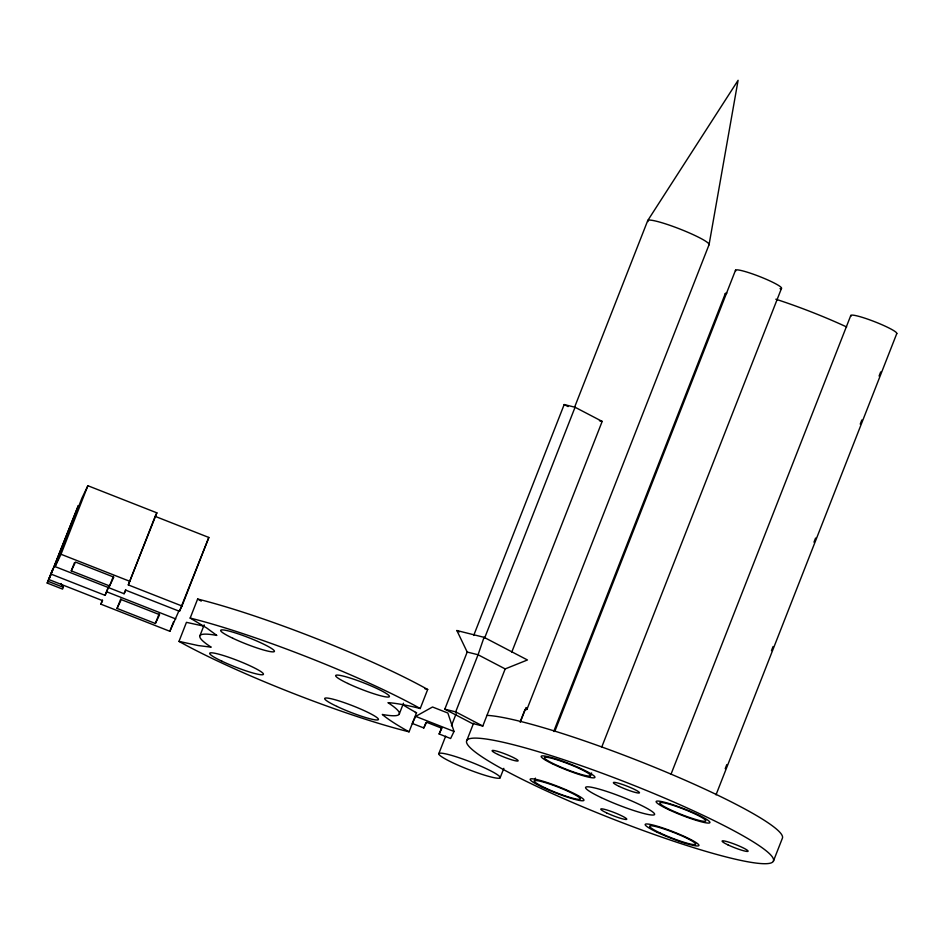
<?xml version="1.0" encoding="UTF-8"?>
<svg xmlns="http://www.w3.org/2000/svg" width="944" height="944" viewBox="0 0 944 944"><rect width="100%" height="100%" fill="white"/><g stroke="black" fill="none" stroke-linecap="round" stroke-linejoin="round"><path stroke-width="1.42" d="M484.048 637.318L478.065 654.758L455.681 711.882L444.813 709.168L467.197 652.044L456.872 630.533L484.048 637.318L527.436 659.974L505.182 668.918L482.797 726.03L471.929 723.328L444.813 709.168M47.2 583.073L52.522 569.881L47.2 583.073L62.528 589.091L63.378 587.333L61.053 583.593M48.887 579.545L78.293 505.713L48.887 579.545L102.554 600.632L100.866 604.16L169.861 631.288L178.994 610.709M181.98 606.001L179.443 611.299L125.776 590.201L124.089 593.729L55.094 566.612L81.951 498.066L87.875 485.723L156.869 512.84L128.313 584.914L181.98 606.001L208.836 537.466L155.17 516.368L128.313 584.914M55.094 566.612L61.006 554.27L87.875 485.723M71.272 570.872L75.496 562.058L113.823 577.126L109.598 585.941L71.272 570.872L74.493 562.648M100.866 604.16L102.471 600.054M51.424 574.247L105.091 595.345L108.312 587.121M105.091 595.345L108.926 586.33M109.598 585.941L113.363 576.347M117.044 608.42L121.269 599.605L159.595 614.674L155.371 623.488L117.044 608.42L120.797 598.826M124.089 593.729L125.694 589.622M155.371 623.488L159.135 613.895M169.861 631.288L173.613 621.683M179.443 611.299L208.836 537.466M403.536 705.18A164.752 19.505 21.4 0 0 412.209 710.372L416.528 712.767L409.059 731.812L407.855 731.529A164.752 19.505 21.4 0 1 179.974 641.955L178.994 641.389L186.452 622.344L204.246 626.238M178.994 641.389L198.146 645.543L211.208 647.171L210.524 646.746A107.085 12.685 21.4 0 1 216.011 635.277L216.837 635.442L206.594 627.913L190.169 618.084L197.626 599.051L198.747 599.31A164.752 19.505 21.4 0 1 426.629 688.884L427.679 689.486L420.222 708.531L416.103 707.493A164.752 19.505 21.4 0 0 389.683 702.773L387.949 702.714L388.633 703.127A107.085 12.685 21.4 0 1 383.134 714.596L382.308 714.431L383.217 715.257A164.752 19.505 21.4 0 0 404.752 729.405L409.059 731.812M199.916 635.76L204.175 624.881M399.229 714.112L403.489 703.233M473.699 635.454L564.182 404.551L575.061 407.253L602.178 421.413L511.683 652.328M438.818 753.654L445.662 736.178M574.695 406.935L647.737 220.566L738.09 80.311L709.062 244.673L527.012 709.215M484.567 638.168L575.061 407.253M451.421 725.794L456.164 713.699M466.749 740.651L473.593 723.175M520.722 720.461L524.935 709.711A32.946 3.906 21.4 0 0 526.032 707.54L520.203 722.29M500.143 777.762A32.946 3.906 21.4 0 0 455.622 756.616A32.946 3.906 21.4 0 0 452.683 762.728A32.946 3.906 21.4 0 0 500.143 777.762L503.836 768.345M534.351 780.9L535.425 778.151M553.715 731.47L725.346 293.513M554.753 731.529L735.529 270.22M590.519 775.697A24.709 2.926 21.4 0 0 557.125 759.837A24.709 2.926 21.4 0 0 554.93 764.428A24.709 2.926 21.4 0 0 590.519 775.697L591.593 772.947M601.824 746.857L781.526 288.309M671.09 774.033L850.792 315.473M725.204 768.711L726.809 764.593M771.472 650.64L773.089 646.522M813.976 542.186L815.592 538.068M860.244 424.104L861.86 419.986M879.076 376.054L880.693 371.936M716.012 794.848L896.788 333.551M773.384 861.188A164.752 19.505 21.4 0 0 550.73 755.507A164.752 19.505 21.4 0 0 536.086 786.057A164.752 19.505 21.4 0 0 773.384 861.188L782.34 838.343A164.752 19.505 21.4 0 0 662.924 770.729A164.752 19.505 21.4 0 0 487.01 715.351M441.674 727.623L439.137 733.984L450.63 738.515L454.017 731.458L447.857 713.027L432.517 706.997L415.69 716.39L412.304 723.446L423.809 727.966L425.838 722.868M155.17 516.368L156.869 512.84M423.809 727.966L426.546 722.231L441.886 728.261L439.137 733.984M190.169 618.084L191.29 618.344A164.752 19.505 21.4 0 1 419.171 707.929L420.222 708.531M415.313 712.484L416.528 712.767M599.452 420.741L602.178 421.413M467.197 652.044L478.065 654.758L505.182 668.918M424.942 688.801L427.679 689.486M61.006 554.27L130.001 581.386M106.778 591.817L175.773 618.934M415.69 716.39L454.017 731.458M48.05 581.303L63.378 587.333M564.182 404.551L568.064 406.569M456.872 630.533L459.421 631.866M455.681 711.882L482.797 726.03M197.626 599.051L201.249 601.116M725.594 294.257A24.709 2.926 21.4 0 1 726.868 293.136M735.765 270.975A24.709 2.926 21.4 0 1 760.994 277.099A24.709 2.926 21.4 0 1 780.015 288.675M851.04 316.216A24.709 2.926 21.4 0 1 873.861 321.397A24.709 2.926 21.4 0 1 896.54 333.775M648.056 221.569A32.946 3.906 21.4 0 1 678.476 228.472A32.946 3.906 21.4 0 1 708.72 244.98M775.826 299.213A82.376 9.759 21.4 0 1 846.662 326.966M544.747 787.709A24.709 2.926 21.4 0 0 580.348 798.978A24.709 2.926 21.4 0 0 546.942 783.131A24.709 2.926 21.4 0 0 544.747 787.709M670.193 809.669A24.709 2.926 21.4 0 0 705.793 820.938A24.709 2.926 21.4 0 0 672.388 805.09A24.709 2.926 21.4 0 0 670.193 809.669M542.387 787.178A28.827 3.41 21.4 0 0 583.911 800.323A28.827 3.41 21.4 0 0 544.948 781.833A28.827 3.41 21.4 0 0 542.387 787.178M668.352 809.468A28.827 3.41 21.4 0 0 709.888 822.613A28.827 3.41 21.4 0 0 670.924 804.123A28.827 3.41 21.4 0 0 668.352 809.468M606.591 812.878A14.007 1.664 21.4 0 0 626.757 819.274A14.007 1.664 21.4 0 0 607.83 810.282A14.007 1.664 21.4 0 0 606.591 812.878M727.918 844.856A14.007 1.664 21.4 0 0 748.085 851.24A14.007 1.664 21.4 0 0 729.157 842.26A14.007 1.664 21.4 0 0 727.918 844.856M497.936 754.457A14.007 1.664 21.4 0 0 518.114 760.84A14.007 1.664 21.4 0 0 499.187 751.861A14.007 1.664 21.4 0 0 497.936 754.457M657.378 832.372A28.827 3.41 21.4 0 0 698.902 845.517A28.827 3.41 21.4 0 0 659.939 827.027A28.827 3.41 21.4 0 0 657.378 832.372M601.175 797.574A37.064 4.39 21.4 0 0 654.57 814.483A37.064 4.39 21.4 0 0 604.467 790.706A37.064 4.39 21.4 0 0 601.175 797.574M553.373 764.262A28.827 3.41 21.4 0 0 594.897 777.408A28.827 3.41 21.4 0 0 555.933 758.917A28.827 3.41 21.4 0 0 553.373 764.262M619.276 786.435A14.007 1.664 21.4 0 0 639.442 792.818A14.007 1.664 21.4 0 0 620.515 783.827A14.007 1.664 21.4 0 0 619.276 786.435M232.873 638.286A28.827 3.41 21.4 0 0 274.397 651.431A28.827 3.41 21.4 0 0 235.434 632.94A28.827 3.41 21.4 0 0 232.873 638.286M221.887 661.189A28.827 3.41 21.4 0 0 263.411 674.335A28.827 3.41 21.4 0 0 224.448 655.844A28.827 3.41 21.4 0 0 221.887 661.189M336.878 706.395A28.827 3.41 21.4 0 0 378.402 719.54A28.827 3.41 21.4 0 0 339.439 701.05A28.827 3.41 21.4 0 0 336.878 706.395M347.864 683.48A28.827 3.41 21.4 0 0 389.388 696.625A28.827 3.41 21.4 0 0 350.425 678.134A28.827 3.41 21.4 0 0 347.864 683.48M660.009 832.95A24.709 2.926 21.4 0 0 695.61 844.219A24.709 2.926 21.4 0 0 662.204 828.372A24.709 2.926 21.4 0 0 660.009 832.95"/></g></svg>
